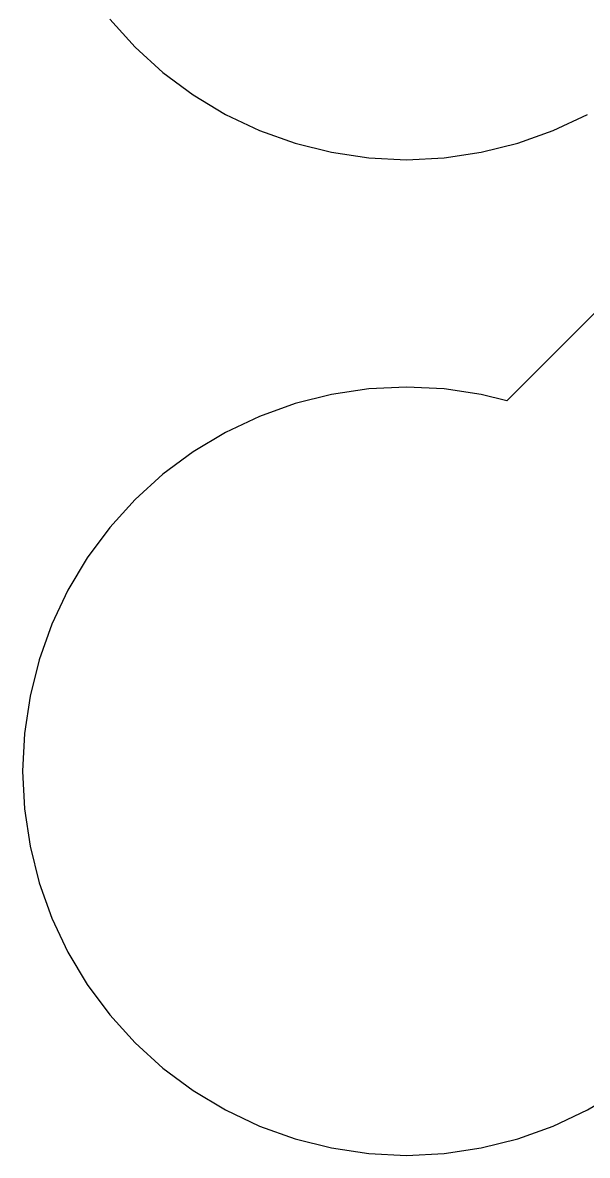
# Model space of a CAD drawing. Extents: x 1 to 107, y 1 to 71.
# Drawn here: x 1.03 to 6.14, y 1.03 to 11.27 of the extents above; entities that cross this region are included whole.
import ezdxf

# ---------------------------------------------------------------- set-up
doc = ezdxf.new("R2010")
doc.units = 0

msp = doc.modelspace()

# ---------------------------------------------------------------- linework, layer by layer
for p, q in [((1.82047, 11.2959), (2.04916, 11.0435)), ((2.04916, 11.0435), (2.30148, 10.8148)), ((2.30148, 10.8148), (2.57498, 10.612)), ((2.57498, 10.612), (2.86708, 10.4369)), ((2.86708, 10.4369), (3.17491, 10.2913)), ((5.83072, 10.2913), (6.13857, 10.4369)), ((3.17491, 10.2913), (3.49553, 10.1766)), ((5.5101, 10.1766), (5.83072, 10.2913)), ((3.49553, 10.1766), (3.82585, 10.0939)), ((5.17978, 10.0939), (5.5101, 10.1766)), ((7.7449, 10.1844), (5.40916, 7.84868)), ((3.82585, 10.0939), (4.1627, 10.0439)), ((4.1627, 10.0439), (4.50282, 10.0272)), ((4.50282, 10.0272), (4.84294, 10.0439)), ((4.84294, 10.0439), (5.17978, 10.0939)), ((3.82585, 7.90614), (3.49553, 7.82339)), ((4.1627, 7.9561), (3.82585, 7.90614)), ((4.50282, 7.97282), (4.1627, 7.9561)), ((4.84294, 7.9561), (4.50282, 7.97282)), ((5.17978, 7.90614), (4.84294, 7.9561)), ((5.40916, 7.84868), (5.17978, 7.90614)), ((3.49553, 7.82339), (3.17491, 7.70868)), ((3.17491, 7.70868), (2.86708, 7.56306)), ((2.86708, 7.56306), (2.57498, 7.38802)), ((2.57498, 7.38802), (2.30148, 7.18515)), ((2.30148, 7.18515), (2.04916, 6.95647)), ((2.04916, 6.95647), (1.82047, 6.70415)), ((1.82047, 6.70415), (1.61761, 6.43063)), ((1.61761, 6.43063), (1.44255, 6.13855)), ((1.44255, 6.13855), (1.29697, 5.83072)), ((1.29697, 5.83072), (1.18224, 5.51009)), ((1.18224, 5.51009), (1.09949, 5.17976)), ((1.09949, 5.17976), (1.04953, 4.84293)), ((1.04953, 4.84293), (1.03281, 4.50281)), ((1.03281, 4.50281), (1.04953, 4.16269)), ((1.04953, 4.16269), (1.09949, 3.82585)), ((1.09949, 3.82585), (1.18224, 3.49553)), ((1.18224, 3.49553), (1.29695, 3.1749)), ((1.29695, 3.1749), (1.44255, 2.86707)), ((1.44255, 2.86707), (1.61761, 2.57498)), ((1.61761, 2.57498), (1.82047, 2.30147)), ((1.82047, 2.30147), (2.04916, 2.04916)), ((2.04916, 2.04916), (2.30147, 1.82047)), ((2.30147, 1.82047), (2.57498, 1.61761)), ((2.57498, 1.61761), (2.86707, 1.44255)), ((6.13855, 1.44255), (6.43063, 1.61761)), ((2.86707, 1.44255), (3.1749, 1.29695)), ((5.83072, 1.29697), (6.13855, 1.44255)), ((3.1749, 1.29695), (3.49553, 1.18224)), ((5.51009, 1.18224), (5.83072, 1.29697)), ((3.49553, 1.18224), (3.82585, 1.09949)), ((5.17976, 1.09949), (5.51009, 1.18224)), ((3.82585, 1.09949), (4.16269, 1.04953)), ((4.16269, 1.04953), (4.50281, 1.03281)), ((4.50281, 1.03281), (4.84293, 1.04953)), ((4.84293, 1.04953), (5.17976, 1.09949))]:
    msp.add_line(p, q)

doc.saveas('drawing.dxf')
